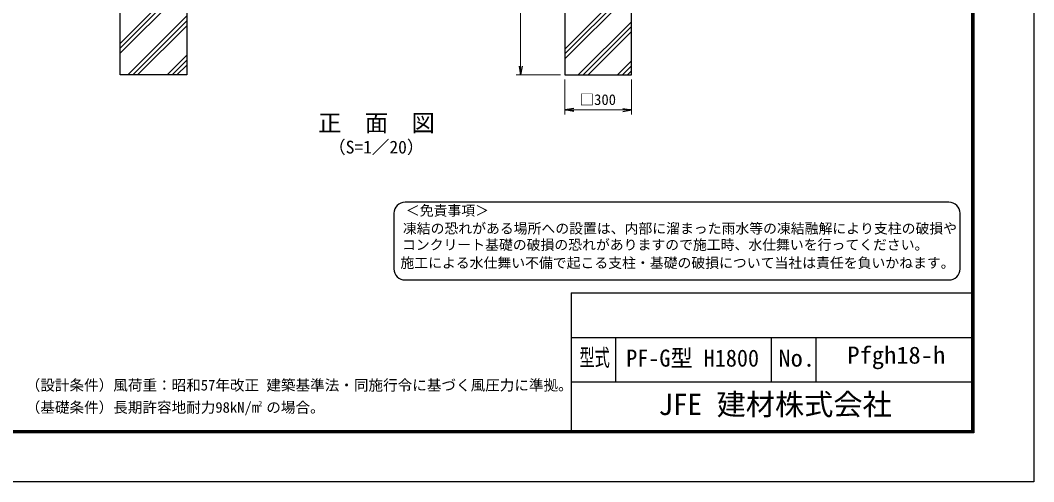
# Model space of a CAD drawing. Units: millimetres, scale not verified. Extents: x -4200 to 4200, y -2970 to 2970.
# Drawn here: x -357 to 4200, y -2970 to -892 of the extents above; entities that cross this region are included whole.
import ezdxf
from ezdxf.enums import TextEntityAlignment as Align

# ---------------------------------------------------------------- set-up
doc = ezdxf.new("R2010")
doc.units = ezdxf.units.MM
doc.header["$LTSCALE"] = 10
for name, color, linetype, lineweight in [('0-1_D-DCR-HCH', 7, 'Continuous', 13), ('0-5_D-STR4', 7, 'Continuous', 25), ('0-8_D-STR-DIM', 7, 'Continuous', 13), ('0-B_D-TTL-TXT', 7, 'Continuous', 25), ('0-C_D-TTL', 7, 'Continuous', 25)]:
    doc.layers.add(name, color=color, linetype=linetype, lineweight=lineweight)
doc.layers.add('0-9_0', color=7, linetype='Continuous')
doc.styles.add('ＭＳ ゴシック', font='')
doc.styles.get('ＭＳ ゴシック').set_extended_font_data('MS Gothic')

# ---------------------------------------------------------------- blocks, each defined once
blk = doc.blocks.new('_Open')
at = {"layer": '0-9_0'}
blk.add_line((-10, 1.667), (0, 0), dxfattribs=at)
blk.add_lwpolyline([(-10, -1.667), (0, 0), (-10, 0)], dxfattribs=at)

msp = doc.modelspace()

# ---------------------------------------------------------------- linework, layer by layer
at = {"layer": '0-1_D-DCR-HCH'}
for p, q in [((92.31, -1040.28), (392.31, -740.28)), ((2092.31, -1043.85), (2392.31, -743.85)), ((2092.31, -1065.94), (2392.31, -765.94)), ((92.31, -1018.19), (267.09, -843.41)), ((92.31, -996.09), (244.99, -843.41)), ((2092.31, -1021.75), (2270.66, -843.41)), ((126.77, -1138.41), (392.31, -872.87)), ((148.87, -1138.41), (392.31, -894.96)), ((2152.43, -1138.41), (2392.31, -898.53)), ((170.97, -1138.41), (392.31, -917.06)), ((2174.53, -1138.41), (2392.31, -920.62)), ((2196.63, -1138.41), (2392.31, -942.72)), ((303.55, -1138.41), (392.31, -1049.64)), ((325.65, -1138.41), (392.31, -1071.74)), ((2329.21, -1138.41), (2392.31, -1075.3)), ((347.74, -1138.41), (392.31, -1093.84)), ((2351.31, -1138.41), (2392.31, -1097.4)), ((2373.4, -1138.41), (2392.31, -1119.5))]:
    msp.add_line(p, q, dxfattribs=at)
at = {"layer": '0-5_D-STR4'}
for points in [[(272.56, -538.41), (392.31, -538.41), (392.31, -1138.41), (92.31, -1138.41), (92.31, -538.41)], [(2092.31, -538.41), (2092.31, -1138.41), (2392.31, -1138.41), (2392.31, -538.41)]]:
    msp.add_lwpolyline(points, dxfattribs=at)
at = {"layer": '0-8_D-STR-DIM'}
for p, q in [((1893.3, -1098.41), (1893.3, -578.41)), ((2072.31, -1138.41), (1873.3, -1138.41)), ((2092.31, -1158.41), (2092.31, -1315.72)), ((2392.31, -1158.41), (2392.31, -1315.72)), ((2132.31, -1295.72), (2352.31, -1295.72))]:
    msp.add_line(p, q, dxfattribs=at)
at = {"layer": '0-B_D-TTL-TXT', "color": 2}
for p, q in [((3819.19, -1711.13), (1373.64, -1711.13)), ((1323.64, -1761.13), (1323.64, -2011.13)), ((3869.19, -2011.13), (3869.19, -1761.13)), ((1373.64, -2061.13), (3819.19, -2061.13))]:
    msp.add_line(p, q, dxfattribs=at)
for centre, start, end in [((1373.64, -1761.13), 90, 180), ((3819.19, -1761.13), 0, 90), ((1373.64, -2011.13), 180, 270), ((3819.19, -2011.13), 270, 0)]:
    msp.add_arc(centre, 50, start, end, dxfattribs=at)
at = {"layer": '0-C_D-TTL'}
for p, q in [((2120.32, -2119.77), (2120.32, -2739.77)), ((2120.32, -2119.77), (3920.32, -2119.77)), ((2120.32, -2319.77), (3920.32, -2319.77)), ((2320.32, -2319.77), (2320.32, -2519.77)), ((3020.32, -2319.77), (3020.32, -2519.77)), ((3220.32, -2319.77), (3220.32, -2519.77)), ((2120.32, -2519.77), (3920.32, -2519.77))]:
    msp.add_line(p, q, dxfattribs=at)
at = {"layer": '0-C_D-TTL', "color": 2}
msp.add_lwpolyline([(-4199.68, 2970.23), (4200.32, 2970.23), (4200.32, -2969.77), (-4199.68, -2969.77)], close=True, dxfattribs=at)
at = {"layer": '0-C_D-TTL'}
for points in [[(-3929.68, 2750.23), (3930.32, 2750.23), (3930.32, -2749.77), (-3929.68, -2749.77)], [(-3927.18, 2747.73), (3927.82, 2747.73), (3927.82, -2747.27), (-3927.18, -2747.27)], [(-3924.68, 2745.23), (3925.32, 2745.23), (3925.32, -2744.77), (-3924.68, -2744.77)], [(-3922.18, 2742.73), (3922.82, 2742.73), (3922.82, -2742.27), (-3922.18, -2742.27)], [(-3919.68, 2740.23), (3920.32, 2740.23), (3920.32, -2739.77), (-3919.68, -2739.77)]]:
    msp.add_lwpolyline(points, close=True, dxfattribs=at)

# ---------------------------------------------------------------- block references
at = {"layer": '0-8_D-STR-DIM', "xscale": 4, "yscale": 4}
for p, rotation in [((1893.3, -1138.41), 270), ((2092.31, -1295.72), 180)]:
    msp.add_blockref('_Open', p, dxfattribs=dict(at, rotation=rotation))
msp.add_blockref('_Open', (2392.31, -1295.72), dxfattribs=at)

# ---------------------------------------------------------------- texts
at = {"layer": '0-8_D-STR-DIM', "style": 'ＭＳ ゴシック'}
msp.add_text('□300', height=48.09, dxfattribs=at).set_placement((2158.16, -1287.97), align=Align.BOTTOM_LEFT)
at = {"layer": '0-B_D-TTL-TXT', "style": 'ＭＳ ゴシック'}
for s, height, p in [('正\u3000面\u3000図', 76.98, (982.41, -1416.08)), ('（S=1／20）', 57.7, (1027.9, -1509.28)), ('＜免責事項＞ \u3000\u3000', 45.67, (1377.34, -1785.31)), ('凍結の恐れがある場所への設置は、内部に溜まった雨水等の凍結融解により支柱の破損や', 45.67, (1363.82, -1865.81)), ('コンクリート基礎の破損の恐れがありますので施工時、水仕舞いを行ってください。', 45.67, (1359.71, -1939.23)), ('施工による水仕舞い不備で起こる支柱・基礎の破損について当社は責任を負いかねます。 ', 45.67, (1352.72, -2020.72)), ('（設計条件）風荷重：昭和57年改正 建築基準法・同施行令に基づく風圧力に準拠。', 48.09, (-332.13, -2573.38)), ('JFE 建材株式会社', 96.19, (2512.7, -2698.28)), ('（基礎条件）長期許容地耐力98kN/m の場合。', 48.09, (-332.13, -2673.38)), ('2', 24.05, (713.34, -2637.57))]:
    msp.add_text(s, height=height, dxfattribs=at).set_placement(p, align=Align.BOTTOM_LEFT)
for s, width, p in [('型式', 0.65, (2157.79, -2471.91)), ('PF-G型 H1800', 0.95, (2367.92, -2474.58)), ('Pfgh18-h', 1.05, (3362.32, -2461.24)), ('No.', 1.05, (3052.32, -2474.58))]:
    msp.add_text(s, height=76.98, dxfattribs=dict(at, width=width)).set_placement(p, align=Align.BOTTOM_LEFT)

doc.saveas('drawing.dxf')
